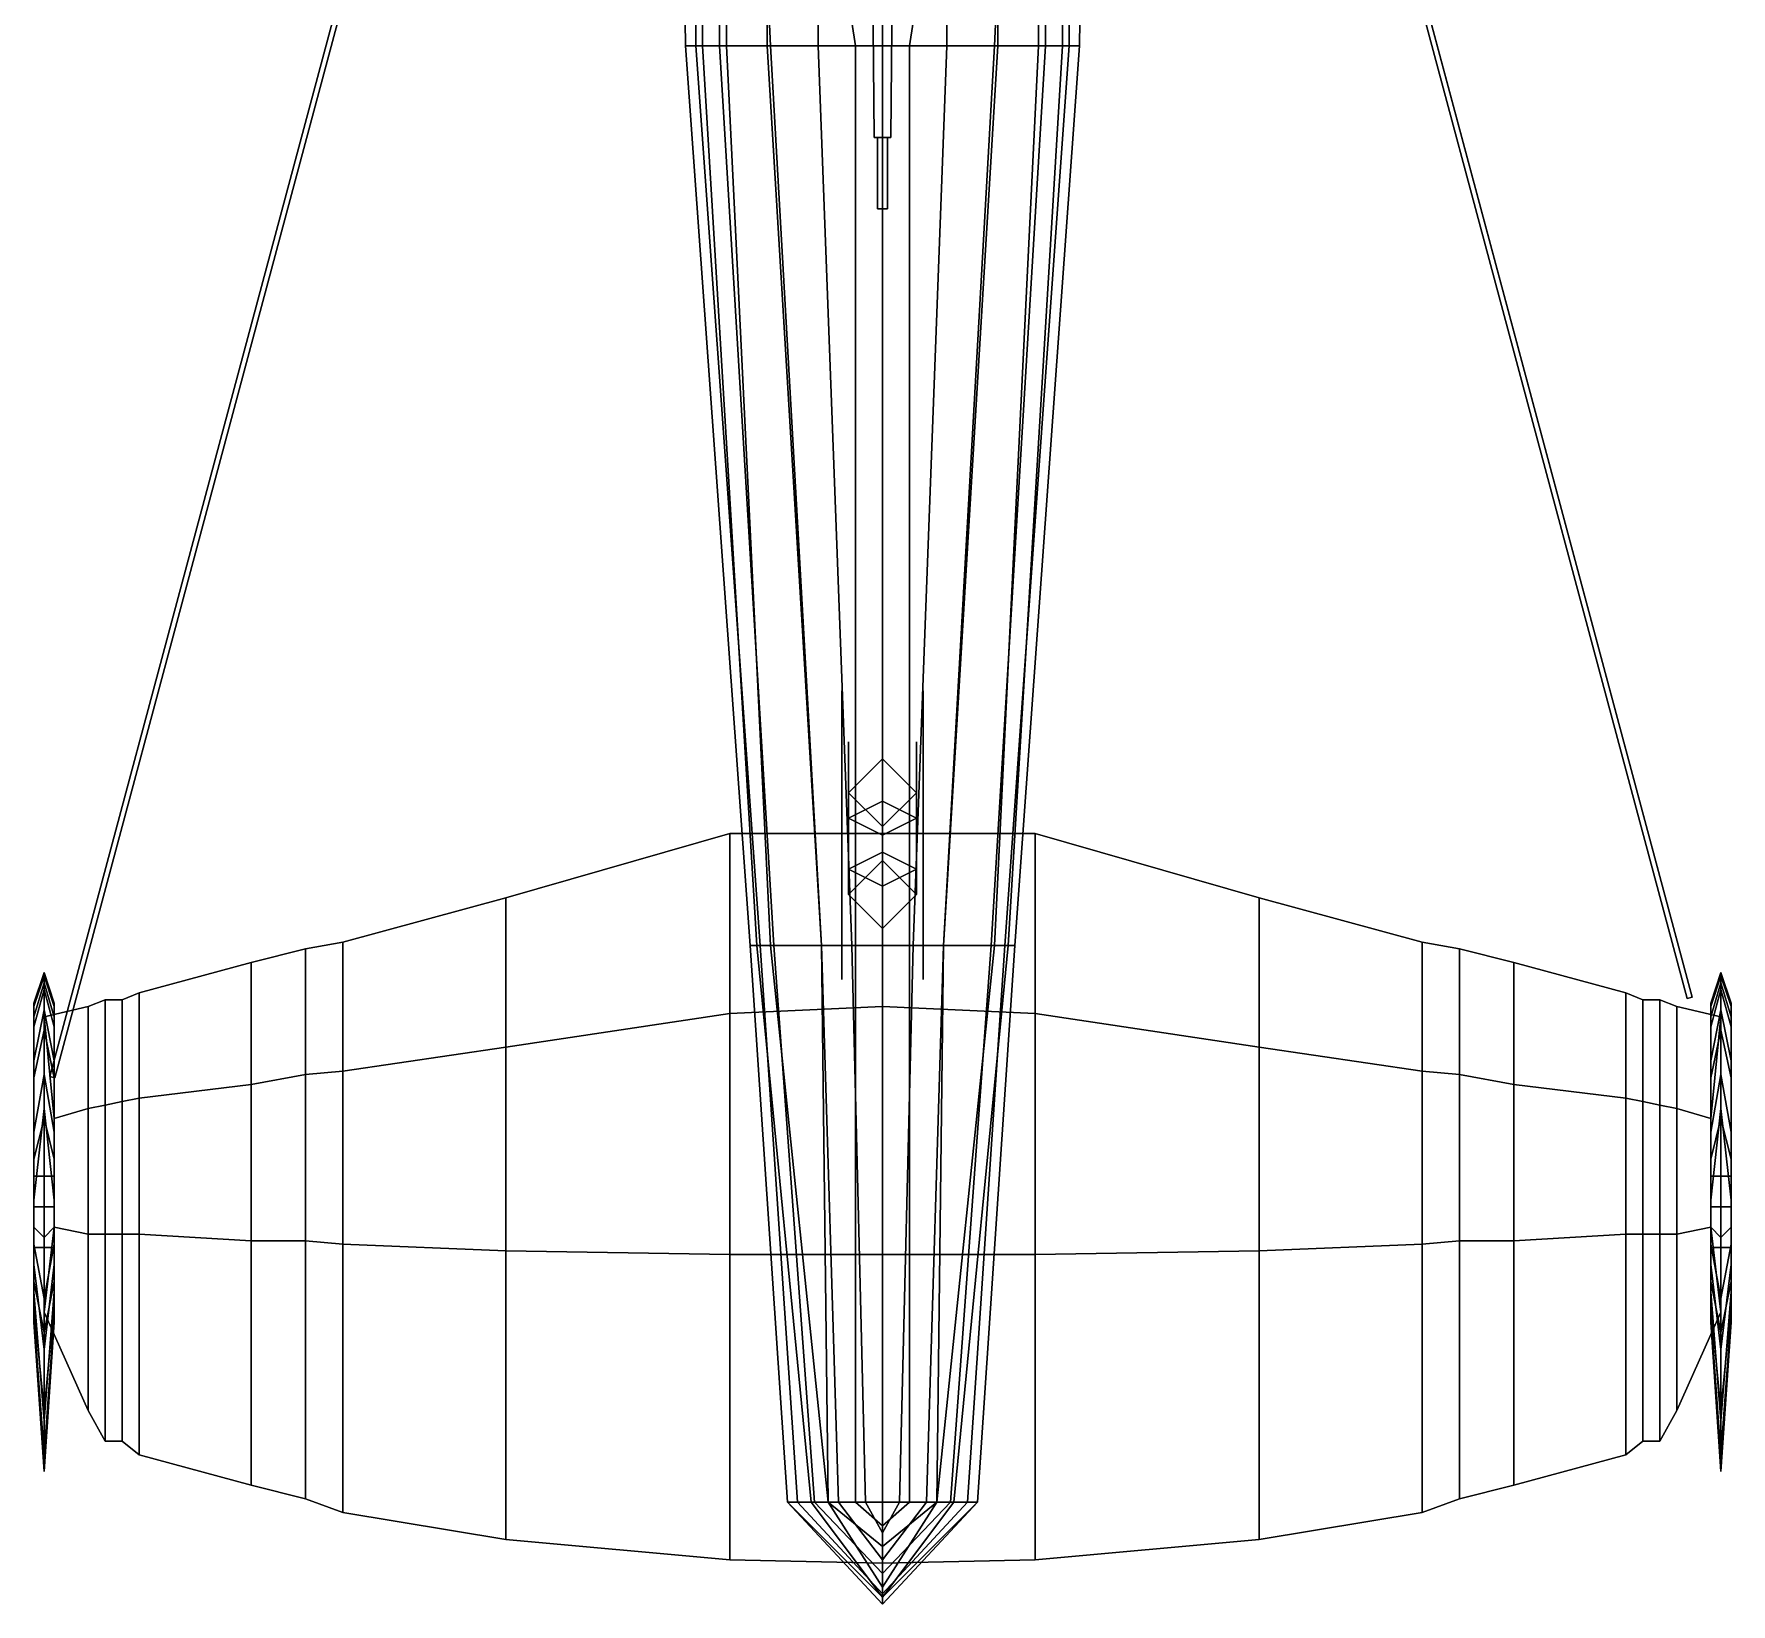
# Model space of a CAD drawing. Header units: millimetres. Extents: x -8.6 to 8.6, y -6.3 to 27.7.
# Drawn here: x -2.5 to 2.5, y -6.31 to -1.68 of the extents above; entities that cross this region are included whole.
import ezdxf

# ---------------------------------------------------------------- set-up
doc = ezdxf.new("R2010")
doc.units = ezdxf.units.MM
for name, color, linetype in [('bay_doors', 5, 'Continuous'), ('guns', 1, 'Continuous'), ('shassis', 3, 'Continuous'), ('wheels', 2, 'Continuous'), ('wing1', 5, 'Continuous'), ('wing2', 5, 'Continuous')]:
    doc.layers.add(name, color=color, linetype=linetype)

msp = doc.modelspace()

# ---------------------------------------------------------------- linework, layer by layer
for points in [[(-2.4529, -4.7558, 1.5292), (-2.4384, -4.7596, 1.5378), (0.0048, 4.3585, 1.7787), (-0.0097, 4.3626, 1.77)], [(-2.4384, -4.7596, 1.5205), (-2.4529, -4.7558, 1.5292), (-0.0097, 4.3626, 1.77), (0.0049, 4.3589, 1.7613)], [(-2.4384, -4.7596, 1.5378), (-2.4384, -4.7596, 1.5205), (0.0049, 4.3589, 1.7613), (0.0048, 4.3585, 1.7787)], [(2.3851, -4.522, 1.5205), (2.3707, -4.5261, 1.5292), (-0.0097, 4.3574, 1.77), (0.0048, 4.3615, 1.7613)], [(2.3707, -4.5261, 1.5292), (2.3852, -4.5224, 1.5378), (0.0049, 4.3611, 1.7787), (-0.0097, 4.3574, 1.77)], [(2.3852, -4.5224, 1.5378), (2.3851, -4.522, 1.5205), (0.0048, 4.3615, 1.7613), (0.0049, 4.3611, 1.7787)], [(-0.58, -1.72, 0.12), (-0.55, -1.72, 0.22), (-0.56, -0.23, 0.3), (-0.6, -0.23, 0.18)], [(-0.58, -1.72, -0.01), (-0.58, -1.72, 0.12), (-0.6, -0.23, 0.18), (-0.6, -0.23)], [(-0.53, -1.72, -0.21), (-0.58, -1.72, -0.01), (-0.6, -0.23), (-0.53, -0.23, -0.21)], [(-0.55, -1.72, 0.22), (-0.48, -1.72, 0.37), (-0.48, -0.23, 0.45), (-0.56, -0.23, 0.3)], [(-0.46, -1.72, -0.31), (-0.53, -1.72, -0.21), (-0.53, -0.23, -0.21), (-0.46, -0.23, -0.3)], [(-0.48, -1.72, 0.37), (-0.33, -1.72, 0.52), (-0.4, -0.23, 0.53), (-0.48, -0.23, 0.45)], [(-0.34, -1.72, -0.43), (-0.46, -1.72, -0.31), (-0.46, -0.23, -0.3), (-0.34, -0.23, -0.42)], [(-0.31, -0.23, 0.59), (-0.4, -0.23, 0.53), (-0.33, -1.72, 0.52), (-0.08, -1.72, 0.62)], [(-0.19, -1.72, -0.51), (-0.34, -1.72, -0.43), (-0.34, -0.23, -0.42), (-0.19, -0.23, -0.49)], [(0, -0.23, 0.59), (-0.31, -0.23, 0.59), (-0.08, -1.72, 0.62), (0, -1.72, 0.62)], [(0, -1.72, -0.55), (-0.19, -1.72, -0.51), (-0.19, -0.23, -0.49), (0, -0.23, -0.49)], [(0, -0.23, -0.49), (0.19, -0.23, -0.49), (0.19, -1.72, -0.51), (0, -1.72, -0.55)], [(0, -1.72, 0.62), (0.08, -1.72, 0.62), (0.31, -0.23, 0.59), (0, -0.23, 0.59)], [(0.08, -1.72, 0.62), (0.33, -1.72, 0.52), (0.4, -0.23, 0.53), (0.31, -0.23, 0.59)], [(0.19, -0.23, -0.49), (0.34, -0.23, -0.42), (0.34, -1.72, -0.43), (0.19, -1.72, -0.51)], [(0.48, -0.23, 0.45), (0.4, -0.23, 0.53), (0.33, -1.72, 0.52), (0.48, -1.72, 0.37)], [(0.34, -0.23, -0.42), (0.46, -0.23, -0.3), (0.46, -1.72, -0.31), (0.34, -1.72, -0.43)], [(0.46, -0.23, -0.3), (0.53, -0.23, -0.21), (0.53, -1.72, -0.21), (0.46, -1.72, -0.31)], [(0.56, -0.23, 0.3), (0.48, -0.23, 0.45), (0.48, -1.72, 0.37), (0.55, -1.72, 0.22)], [(0.53, -0.23, -0.21), (0.6, -0.23), (0.58, -1.72, -0.01), (0.53, -1.72, -0.21)], [(0.6, -0.23, 0.18), (0.56, -0.23, 0.3), (0.55, -1.72, 0.22), (0.58, -1.72, 0.12)], [(0.6, -0.23), (0.6, -0.23, 0.18), (0.58, -1.72, 0.12), (0.58, -1.72, -0.01)], [(-0.37, -4.37, -0.08), (-0.39, -4.37, 0.12), (-0.58, -1.72, -0.01), (-0.53, -1.72, -0.21)], [(-0.39, -4.37, 0.12), (-0.39, -4.37, 0.18), (-0.58, -1.72, 0.12), (-0.58, -1.72, -0.01)], [(-0.39, -4.37, 0.18), (-0.36, -4.37, 0.27), (-0.55, -1.72, 0.22), (-0.58, -1.72, 0.12)], [(-0.36, -4.37, 0.27), (-0.32, -4.37, 0.32), (-0.48, -1.72, 0.37), (-0.55, -1.72, 0.22)], [(-0.33, -4.37, -0.18), (-0.37, -4.37, -0.08), (-0.53, -1.72, -0.21), (-0.46, -1.72, -0.31)], [(-0.32, -4.37, 0.32), (-0.18, -4.37, 0.41), (-0.33, -1.72, 0.52), (-0.48, -1.72, 0.37)], [(-0.18, -4.37, -0.3), (-0.33, -4.37, -0.18), (-0.46, -1.72, -0.31), (-0.34, -1.72, -0.43)], [(-0.09, -4.37, -0.34), (-0.18, -4.37, -0.3), (-0.34, -1.72, -0.43), (-0.19, -1.72, -0.51)], [(-0.08, -1.72, 0.62), (-0.33, -1.72, 0.52), (-0.18, -4.37, 0.41), (-0.08, -4.37, 0.45)], [(0, -4.37, -0.36), (-0.09, -4.37, -0.34), (-0.19, -1.72, -0.51), (0, -1.72, -0.55)], [(0, -1.72, 0.62), (-0.08, -1.72, 0.62), (-0.08, -4.37, 0.45), (0, -4.37, 0.45)], [(0, -4.37, 0.45), (0.08, -4.37, 0.45), (0.08, -1.72, 0.62), (0, -1.72, 0.62)], [(0, -1.72, -0.55), (0.19, -1.72, -0.51), (0.09, -4.37, -0.34), (0, -4.37, -0.36)], [(0.08, -4.37, 0.45), (0.18, -4.37, 0.41), (0.33, -1.72, 0.52), (0.08, -1.72, 0.62)], [(0.19, -1.72, -0.51), (0.34, -1.72, -0.43), (0.18, -4.37, -0.3), (0.09, -4.37, -0.34)], [(0.48, -1.72, 0.37), (0.33, -1.72, 0.52), (0.18, -4.37, 0.41), (0.32, -4.37, 0.32)], [(0.34, -1.72, -0.43), (0.46, -1.72, -0.31), (0.33, -4.37, -0.18), (0.18, -4.37, -0.3)], [(0.55, -1.72, 0.22), (0.48, -1.72, 0.37), (0.32, -4.37, 0.32), (0.36, -4.37, 0.27)], [(0.46, -1.72, -0.31), (0.53, -1.72, -0.21), (0.37, -4.37, -0.08), (0.33, -4.37, -0.18)], [(0.58, -1.72, 0.12), (0.55, -1.72, 0.22), (0.36, -4.37, 0.27), (0.39, -4.37, 0.18)], [(0.53, -1.72, -0.21), (0.58, -1.72, -0.01), (0.39, -4.37, 0.12), (0.37, -4.37, -0.08)], [(0.58, -1.72, -0.01), (0.58, -1.72, 0.12), (0.39, -4.37, 0.18), (0.39, -4.37, 0.12)], [(-0.28, -6.01, 0.15), (-0.25, -6.01, 0.16), (-0.36, -4.37, 0.27), (-0.39, -4.37, 0.18)], [(-0.28, -6.01, 0.09), (-0.28, -6.01, 0.15), (-0.39, -4.37, 0.18), (-0.39, -4.37, 0.12)], [(-0.21, -6.01, 0.05), (-0.28, -6.01, 0.09), (-0.39, -4.37, 0.12), (-0.37, -4.37, -0.08)], [(-0.16, -6.01, 0.02), (-0.21, -6.01, 0.05), (-0.37, -4.37, -0.08), (-0.33, -4.37, -0.18)], [(-0.25, -6.01, 0.16), (-0.2, -6.01, 0.18), (-0.32, -4.37, 0.32), (-0.36, -4.37, 0.27)], [(-0.13, -6.01, -0.02), (-0.16, -6.01, 0.02), (-0.33, -4.37, -0.18), (-0.18, -4.37, -0.3)], [(-0.2, -6.01, 0.18), (-0.16, -6.01, 0.2), (-0.18, -4.37, 0.41), (-0.32, -4.37, 0.32)], [(-0.08, -4.37, 0.45), (-0.18, -4.37, 0.41), (-0.16, -6.01, 0.2), (-0.08, -6.01, 0.23)], [(-0.05, -6.01, -0.05), (-0.13, -6.01, -0.02), (-0.18, -4.37, -0.3), (-0.09, -4.37, -0.34)], [(0, -6.01, -0.08), (-0.05, -6.01, -0.05), (-0.09, -4.37, -0.34), (0, -4.37, -0.36)], [(0, -4.37, 0.45), (-0.08, -4.37, 0.45), (-0.08, -6.01, 0.23), (0, -6.01, 0.25)], [(0, -4.37, -0.36), (0.09, -4.37, -0.34), (0.05, -6.01, -0.05), (0, -6.01, -0.08)], [(0, -6.01, 0.25), (0.08, -6.01, 0.23), (0.08, -4.37, 0.45), (0, -4.37, 0.45)], [(0.09, -4.37, -0.34), (0.18, -4.37, -0.3), (0.13, -6.01, -0.02), (0.05, -6.01, -0.05)], [(0.08, -6.01, 0.23), (0.16, -6.01, 0.2), (0.18, -4.37, 0.41), (0.08, -4.37, 0.45)], [(0.18, -4.37, -0.3), (0.33, -4.37, -0.18), (0.16, -6.01, 0.02), (0.13, -6.01, -0.02)], [(0.32, -4.37, 0.32), (0.18, -4.37, 0.41), (0.16, -6.01, 0.2), (0.2, -6.01, 0.18)], [(0.33, -4.37, -0.18), (0.37, -4.37, -0.08), (0.21, -6.01, 0.05), (0.16, -6.01, 0.02)], [(0.36, -4.37, 0.27), (0.32, -4.37, 0.32), (0.2, -6.01, 0.18), (0.25, -6.01, 0.16)], [(0.37, -4.37, -0.08), (0.39, -4.37, 0.12), (0.28, -6.01, 0.09), (0.21, -6.01, 0.05)], [(0.39, -4.37, 0.18), (0.36, -4.37, 0.27), (0.25, -6.01, 0.16), (0.28, -6.01, 0.15)], [(0.39, -4.37, 0.12), (0.39, -4.37, 0.18), (0.28, -6.01, 0.15), (0.28, -6.01, 0.09)], [(0, -6.29, 0.05), (0, -6.31, 0.09), (-0.28, -6.01, 0.09), (-0.21, -6.01, 0.05)], [(0, -6.31, 0.09), (0, -6.29, 0.15), (-0.28, -6.01, 0.15), (-0.28, -6.01, 0.09)], [(0, -6.29, 0.15), (0, -6.28, 0.16), (-0.25, -6.01, 0.16), (-0.28, -6.01, 0.15)], [(0, -6.28, 0.16), (0, -6.22, 0.18), (-0.2, -6.01, 0.18), (-0.25, -6.01, 0.16)], [(0, -6.26, 0.02), (0, -6.29, 0.05), (-0.21, -6.01, 0.05), (-0.16, -6.01, 0.02)], [(0, -6.22, 0.18), (0, -6.14, 0.2), (-0.16, -6.01, 0.2), (-0.2, -6.01, 0.18)], [(0, -6.18, -0.02), (0, -6.26, 0.02), (-0.16, -6.01, 0.02), (-0.13, -6.01, -0.02)], [(-0.08, -6.01, 0.23), (-0.16, -6.01, 0.2), (0, -6.14, 0.2), (0, -6.08, 0.23)], [(0, -6.1, -0.05), (0, -6.18, -0.02), (-0.13, -6.01, -0.02), (-0.05, -6.01, -0.05)], [(0, -6.01, 0.25), (-0.08, -6.01, 0.23), (0, -6.08, 0.23), (0, -6.02, 0.24)], [(0, -6.02, -0.08), (0, -6.1, -0.05), (-0.05, -6.01, -0.05), (0, -6.01, -0.08)], [(0.13, -6.01, -0.02), (0.16, -6.01, 0.02), (0, -6.26, 0.02), (0, -6.18, -0.02)], [(0, -6.01, -0.08), (0.05, -6.01, -0.05), (0, -6.1, -0.05), (0, -6.02, -0.08)], [(0.05, -6.01, -0.05), (0.13, -6.01, -0.02), (0, -6.18, -0.02), (0, -6.1, -0.05)], [(0.25, -6.01, 0.16), (0.2, -6.01, 0.18), (0, -6.22, 0.18), (0, -6.28, 0.16)], [(0.28, -6.01, 0.09), (0.28, -6.01, 0.15), (0, -6.29, 0.15), (0, -6.31, 0.09)], [(0.21, -6.01, 0.05), (0.28, -6.01, 0.09), (0, -6.31, 0.09), (0, -6.29, 0.05)], [(0.28, -6.01, 0.15), (0.25, -6.01, 0.16), (0, -6.28, 0.16), (0, -6.29, 0.15)], [(0.16, -6.01, 0.02), (0.21, -6.01, 0.05), (0, -6.29, 0.05), (0, -6.26, 0.02)], [(0, -6.02, 0.24), (0, -6.08, 0.23), (0.08, -6.01, 0.23), (0, -6.01, 0.25)], [(0.2, -6.01, 0.18), (0.16, -6.01, 0.2), (0, -6.14, 0.2), (0, -6.22, 0.18)], [(0, -6.08, 0.23), (0, -6.14, 0.2), (0.16, -6.01, 0.2), (0.08, -6.01, 0.23)]]:
    msp.add_3dface(points)
at = {"layer": 'bay_doors'}
for points in [[(-0.12, -4.47, -0.51), (-0.12, -3.63, -0.57), (-0.12, -3.62, -0.5), (-0.12, -4.45, -0.42)], [(-0.12, -4.45, -0.42), (-0.12, -3.62, -0.5), (-0.12, -3.63, -0.57), (-0.12, -4.47, -0.51)], [(-0.12, -4.45, -0.42), (-0.12, -3.62, -0.5), (-0.12, -3.66, -0.41), (-0.12, -4.4, -0.34)], [(-0.12, -4.4, -0.34), (-0.12, -3.66, -0.41), (-0.12, -3.62, -0.5), (-0.12, -4.45, -0.42)], [(0.12, -4.47, -0.51), (0.12, -3.63, -0.57), (0.12, -3.62, -0.5), (0.12, -4.45, -0.42)], [(0.12, -4.45, -0.42), (0.12, -3.62, -0.5), (0.12, -3.63, -0.57), (0.12, -4.47, -0.51)], [(0.12, -4.45, -0.42), (0.12, -3.62, -0.5), (0.12, -3.66, -0.41), (0.12, -4.4, -0.34)], [(0.12, -4.4, -0.34), (0.12, -3.66, -0.41), (0.12, -3.62, -0.5), (0.12, -4.45, -0.42)], [(-0.12, -4.29, -0.27), (-0.12, -3.77, -0.3), (-0.12, -3.66, -0.41), (-0.12, -4.4, -0.34)], [(-0.12, -4.4, -0.34), (-0.12, -3.66, -0.41), (-0.12, -3.77, -0.3), (-0.12, -4.29, -0.27)], [(0.12, -4.29, -0.27), (0.12, -3.77, -0.3), (0.12, -3.66, -0.41), (0.12, -4.4, -0.34)], [(0.12, -4.4, -0.34), (0.12, -3.66, -0.41), (0.12, -3.77, -0.3), (0.12, -4.29, -0.27)]]:
    msp.add_3dface(points, dxfattribs=at)
at = {"layer": 'guns'}
for points in [[(-0.025, -1.99, -0.6), (0, -1.99, -0.575), (0, -1.34, -0.57), (-0.03, -1.34, -0.6)], [(0, -1.99, -0.625), (-0.025, -1.99, -0.6), (-0.03, -1.34, -0.6), (0, -1.34, -0.63)], [(0, -1.99, -0.575), (0.025, -1.99, -0.6), (0.03, -1.34, -0.6), (0, -1.34, -0.57)], [(0.025, -1.99, -0.6), (0, -1.99, -0.625), (0, -1.34, -0.63), (0.03, -1.34, -0.6)], [(0, -1.99, -0.575), (-0.025, -1.99, -0.6), (0, -1.99, -0.625), (0.025, -1.99, -0.6)], [(-0.015, -1.99, -0.59), (0, -1.99, -0.605), (0, -2.2, -0.605), (-0.015, -2.2, -0.59)], [(0, -1.99, -0.575), (-0.015, -1.99, -0.59), (-0.015, -2.2, -0.59), (0, -2.2, -0.575)], [(0, -1.99, -0.605), (0.015, -1.99, -0.59), (0.015, -2.2, -0.59), (0, -2.2, -0.605)], [(0.015, -1.99, -0.59), (0, -1.99, -0.575), (0, -2.2, -0.575), (0.015, -2.2, -0.59)], [(0, -2.2, -0.575), (-0.015, -2.2, -0.59), (0, -2.2, -0.605), (0.015, -2.2, -0.59)]]:
    msp.add_3dface(points, dxfattribs=at)
at = {"layer": 'shassis'}
for points in [[(-0.1, -4.11, -0.68), (-0.1, -4.05, -0.73), (-0.1, -3.77, -0.6), (-0.1, -3.95, -0.56)], [(-0.1, -3.95, -0.56), (-0.1, -3.77, -0.6), (-0.1, -4.05, -0.73), (-0.1, -4.11, -0.68)], [(-0.1, -4.02, -0.24), (-0.1, -3.77, -0.24), (-0.1, -3.77, -0.6), (-0.1, -3.95, -0.56)], [(-0.1, -3.95, -0.56), (-0.1, -3.77, -0.6), (-0.1, -3.77, -0.24), (-0.1, -4.02, -0.24)], [(0.1, -4.11, -0.68), (0.1, -4.05, -0.73), (0.1, -3.77, -0.6), (0.1, -3.95, -0.56)], [(0.1, -3.95, -0.56), (0.1, -3.77, -0.6), (0.1, -4.05, -0.73), (0.1, -4.11, -0.68)], [(0.1, -4.02, -0.24), (0.1, -3.77, -0.24), (0.1, -3.77, -0.6), (0.1, -3.95, -0.56)], [(0.1, -3.95, -0.56), (0.1, -3.77, -0.6), (0.1, -3.77, -0.24), (0.1, -4.02, -0.24)]]:
    msp.add_3dface(points, dxfattribs=at)
at = {"layer": 'wheels'}
for points in [[(-0.1, -3.92, -0.69), (0, -3.82, -0.69), (0, -3.945, -0.9065), (-0.1, -3.995, -0.8199)], [(-0.1, -3.995, -0.5601), (0, -3.945, -0.4735), (0, -3.82, -0.69), (-0.1, -3.92, -0.69)], [(0, -3.82, -0.69), (0.1, -3.92, -0.69), (0.1, -3.995, -0.8199), (0, -3.945, -0.9065)], [(0, -3.945, -0.4735), (0.1, -3.995, -0.5601), (0.1, -3.92, -0.69), (0, -3.82, -0.69)], [(0, -4.02, -0.69), (-0.1, -3.92, -0.69), (-0.1, -3.995, -0.8199), (0, -4.045, -0.7333)], [(0, -4.045, -0.6467), (-0.1, -3.995, -0.5601), (-0.1, -3.92, -0.69), (0, -4.02, -0.69)], [(-0.1, -3.995, -0.8199), (0, -3.945, -0.9065), (0, -4.195, -0.9065), (-0.1, -4.145, -0.8199)], [(-0.1, -4.145, -0.5601), (0, -4.195, -0.4735), (0, -3.945, -0.4735), (-0.1, -3.995, -0.5601)], [(0.1, -3.92, -0.69), (0, -4.02, -0.69), (0, -4.045, -0.7333), (0.1, -3.995, -0.8199)], [(0.1, -3.995, -0.5601), (0, -4.045, -0.6467), (0, -4.02, -0.69), (0.1, -3.92, -0.69)], [(0, -3.945, -0.9065), (0.1, -3.995, -0.8199), (0.1, -4.145, -0.8199), (0, -4.195, -0.9065)], [(0, -4.195, -0.4735), (0.1, -4.145, -0.5601), (0.1, -3.995, -0.5601), (0, -3.945, -0.4735)], [(0, -4.045, -0.7333), (-0.1, -3.995, -0.8199), (-0.1, -4.145, -0.8199), (0, -4.095, -0.7333)], [(0, -4.095, -0.6467), (-0.1, -4.145, -0.5601), (-0.1, -3.995, -0.5601), (0, -4.045, -0.6467)], [(0.1, -3.995, -0.8199), (0, -4.045, -0.7333), (0, -4.095, -0.7333), (0.1, -4.145, -0.8199)], [(0.1, -4.145, -0.5601), (0, -4.095, -0.6467), (0, -4.045, -0.6467), (0.1, -3.995, -0.5601)], [(0, -4.095, -0.7333), (-0.1, -4.145, -0.8199), (-0.1, -4.22, -0.69), (0, -4.12, -0.69)], [(0, -4.12, -0.69), (-0.1, -4.22, -0.69), (-0.1, -4.145, -0.5601), (0, -4.095, -0.6467)], [(0.1, -4.145, -0.8199), (0, -4.095, -0.7333), (0, -4.12, -0.69), (0.1, -4.22, -0.69)], [(0.1, -4.22, -0.69), (0, -4.12, -0.69), (0, -4.095, -0.6467), (0.1, -4.145, -0.5601)], [(-0.1, -4.145, -0.8199), (0, -4.195, -0.9065), (0, -4.32, -0.69), (-0.1, -4.22, -0.69)], [(-0.1, -4.22, -0.69), (0, -4.32, -0.69), (0, -4.195, -0.4735), (-0.1, -4.145, -0.5601)], [(0, -4.195, -0.9065), (0.1, -4.145, -0.8199), (0.1, -4.22, -0.69), (0, -4.32, -0.69)], [(0, -4.32, -0.69), (0.1, -4.22, -0.69), (0.1, -4.145, -0.5601), (0, -4.195, -0.4735)]]:
    msp.add_3dface(points, dxfattribs=at)
at = {"layer": 'wing1'}
for points in [[(-1.11, -4.67, 0.29), (-0.45, -4.57, 0.21), (-0.45, -4.04, 0.1), (-1.11, -4.23, 0.19)], [(-1.11, -4.23, 0.19), (-0.45, -4.04, 0.1), (-0.45, -4.57, -0.01), (-1.11, -4.67, 0.09)], [(-0.45, -4.57, 0.21), (0, -4.55, 0.18), (0, -4.04, 0.05), (-0.45, -4.04, 0.1)], [(-0.45, -4.04, 0.1), (0, -4.04, 0.05), (0, -4.55, -0.05), (-0.45, -4.57, -0.01)], [(-1.59, -4.74, 0.35), (-1.11, -4.67, 0.29), (-1.11, -4.23, 0.19), (-1.59, -4.36, 0.26)], [(-1.59, -4.36, 0.26), (-1.11, -4.23, 0.19), (-1.11, -4.67, 0.09), (-1.59, -4.74, 0.17)], [(-1.86, -4.78, 0.38), (-1.7, -4.75, 0.36), (-1.7, -4.38, 0.28), (-1.86, -4.42, 0.3)], [(-1.86, -4.42, 0.3), (-1.7, -4.38, 0.28), (-1.7, -4.75, 0.19), (-1.86, -4.78, 0.22)], [(-1.7, -4.75, 0.36), (-1.59, -4.74, 0.35), (-1.59, -4.36, 0.26), (-1.7, -4.38, 0.28)], [(-1.7, -4.38, 0.28), (-1.59, -4.36, 0.26), (-1.59, -4.74, 0.17), (-1.7, -4.75, 0.19)], [(-2.47, -4.45, 0.46), (-2.47, -4.46, 0.33), (-2.5, -4.55, 0.33), (-2.5, -4.54, 0.46)], [(-2.47, -4.45, 0.61), (-2.47, -4.45, 0.46), (-2.5, -4.54, 0.46), (-2.5, -4.54, 0.61)], [(-2.47, -4.48, 0.86), (-2.47, -4.45, 0.61), (-2.5, -4.54, 0.61), (-2.5, -4.58, 0.86)], [(-2.44, -4.58, 0.86), (-2.44, -4.54, 0.61), (-2.47, -4.45, 0.61), (-2.47, -4.48, 0.86)], [(-2.44, -4.54, 0.46), (-2.44, -4.55, 0.33), (-2.47, -4.46, 0.33), (-2.47, -4.45, 0.46)], [(-2.44, -4.54, 0.61), (-2.44, -4.54, 0.46), (-2.47, -4.45, 0.46), (-2.47, -4.45, 0.61)], [(-2.19, -4.82, 0.42), (-1.86, -4.78, 0.38), (-1.86, -4.42, 0.3), (-2.19, -4.51, 0.35)], [(-2.19, -4.51, 0.35), (-1.86, -4.42, 0.3), (-1.86, -4.78, 0.22), (-2.19, -4.82, 0.28)], [(-2.47, -4.46, 0.33), (-2.47, -4.5, 0.17), (-2.5, -4.61, 0.17), (-2.5, -4.55, 0.33)], [(-2.47, -4.56, 1.17), (-2.47, -4.48, 0.86), (-2.5, -4.58, 0.86), (-2.5, -4.71, 1.17)], [(-2.47, -4.5, 0.17), (-2.47, -4.62, 0.01), (-2.5, -4.76, 0.01), (-2.5, -4.61, 0.17)], [(-2.44, -4.55, 0.33), (-2.44, -4.61, 0.17), (-2.47, -4.5, 0.17), (-2.47, -4.46, 0.33)], [(-2.44, -4.71, 1.17), (-2.44, -4.58, 0.86), (-2.47, -4.48, 0.86), (-2.47, -4.56, 1.17)], [(-2.44, -4.61, 0.17), (-2.44, -4.76, 0.01), (-2.47, -4.62, 0.01), (-2.47, -4.5, 0.17)], [(-2.5, -4.54, 0.46), (-2.5, -4.55, 0.33), (-2.5, -5.47, 0.33), (-2.5, -5.48, 0.46)], [(-2.5, -4.54, 0.61), (-2.5, -4.54, 0.46), (-2.5, -5.48, 0.46), (-2.5, -5.48, 0.61)], [(-2.5, -4.58, 0.86), (-2.5, -4.54, 0.61), (-2.5, -5.48, 0.61), (-2.5, -5.46, 0.86)], [(-2.5, -4.55, 0.33), (-2.5, -4.61, 0.17), (-2.5, -5.46, 0.17), (-2.5, -5.47, 0.33)], [(-2.44, -4.88, 0.43), (-2.34, -4.85, 0.43), (-2.34, -4.55, 0.38), (-2.47, -4.58, 0.4)], [(-2.47, -4.58, 0.4), (-2.34, -4.55, 0.38), (-2.34, -4.85, 0.32), (-2.44, -4.88, 0.35)], [(-2.44, -5.47, 0.33), (-2.44, -4.55, 0.33), (-2.44, -4.54, 0.46), (-2.44, -5.48, 0.46)], [(-2.44, -5.48, 0.46), (-2.44, -4.54, 0.46), (-2.44, -4.54, 0.61), (-2.44, -5.48, 0.61)], [(-2.44, -5.48, 0.61), (-2.44, -4.54, 0.61), (-2.44, -4.58, 0.86), (-2.44, -5.46, 0.86)], [(-2.44, -5.46, 0.17), (-2.44, -4.61, 0.17), (-2.44, -4.55, 0.33), (-2.44, -5.47, 0.33)], [(-2.34, -4.85, 0.43), (-2.29, -4.84, 0.43), (-2.29, -4.53, 0.37), (-2.34, -4.55, 0.38)], [(-2.34, -4.55, 0.38), (-2.29, -4.53, 0.37), (-2.29, -4.84, 0.31), (-2.34, -4.85, 0.32)], [(-2.29, -4.84, 0.43), (-2.24, -4.83, 0.43), (-2.24, -4.53, 0.36), (-2.29, -4.53, 0.37)], [(-2.29, -4.53, 0.37), (-2.24, -4.53, 0.36), (-2.24, -4.83, 0.3), (-2.29, -4.84, 0.31)], [(-2.24, -4.83, 0.43), (-2.19, -4.82, 0.42), (-2.19, -4.51, 0.35), (-2.24, -4.53, 0.36)], [(-2.24, -4.53, 0.36), (-2.19, -4.51, 0.35), (-2.19, -4.82, 0.28), (-2.24, -4.83, 0.3)], [(-0.45, -5.28, 0.21), (0, -5.28, 0.18), (0, -4.55, 0.18), (-0.45, -4.57, 0.21)], [(0, -4.55, -0.05), (0, -5.28, -0.05), (-0.45, -5.28, -0.01), (-0.45, -4.57, -0.01)], [(-2.47, -4.75, 1.48), (-2.47, -4.56, 1.17), (-2.5, -4.71, 1.17), (-2.5, -4.92, 1.48)], [(-2.5, -4.71, 1.17), (-2.5, -4.58, 0.86), (-2.5, -5.46, 0.86), (-2.5, -5.39, 1.17)], [(-2.44, -4.92, 1.48), (-2.44, -4.71, 1.17), (-2.47, -4.56, 1.17), (-2.47, -4.75, 1.48)], [(-2.44, -5.46, 0.86), (-2.44, -4.58, 0.86), (-2.44, -4.71, 1.17), (-2.44, -5.39, 1.17)], [(-1.11, -5.27, 0.29), (-0.45, -5.28, 0.21), (-0.45, -4.57, 0.21), (-1.11, -4.67, 0.29)], [(-0.45, -4.57, -0.01), (-0.45, -5.28, -0.01), (-1.11, -5.27, 0.09), (-1.11, -4.67, 0.09)], [(-2.5, -4.61, 0.17), (-2.5, -4.76, 0.01), (-2.5, -5.43, 0.01), (-2.5, -5.46, 0.17)], [(-2.47, -4.62, 0.01), (-2.47, -4.85, -0.15), (-2.5, -5.12, -0.15), (-2.5, -4.76, 0.01)], [(-2.44, -4.76, 0.01), (-2.44, -5.12, -0.15), (-2.47, -4.85, -0.15), (-2.47, -4.62, 0.01)], [(-2.44, -5.43, 0.01), (-2.44, -4.76, 0.01), (-2.44, -4.61, 0.17), (-2.44, -5.46, 0.17)], [(-1.59, -5.25, 0.35), (-1.11, -5.27, 0.29), (-1.11, -4.67, 0.29), (-1.59, -4.74, 0.35)], [(-1.11, -4.67, 0.09), (-1.11, -5.27, 0.09), (-1.59, -5.25, 0.17), (-1.59, -4.74, 0.17)], [(-2.5, -4.92, 1.48), (-2.5, -4.71, 1.17), (-2.5, -5.39, 1.17), (-2.5, -5.31, 1.48)], [(-2.47, -4.88, 1.57), (-2.47, -4.75, 1.48), (-2.5, -4.92, 1.48), (-2.5, -5, 1.57)], [(-2.44, -5, 1.57), (-2.44, -4.92, 1.48), (-2.47, -4.75, 1.48), (-2.47, -4.88, 1.57)], [(-2.44, -5.39, 1.17), (-2.44, -4.71, 1.17), (-2.44, -4.92, 1.48), (-2.44, -5.31, 1.48)], [(-1.86, -5.24, 0.38), (-1.7, -5.24, 0.36), (-1.7, -4.75, 0.36), (-1.86, -4.78, 0.38)], [(-1.7, -4.75, 0.19), (-1.7, -5.24, 0.19), (-1.86, -5.24, 0.22), (-1.86, -4.78, 0.22)], [(-1.7, -5.24, 0.36), (-1.59, -5.25, 0.35), (-1.59, -4.74, 0.35), (-1.7, -4.75, 0.36)], [(-1.59, -4.74, 0.17), (-1.59, -5.25, 0.17), (-1.7, -5.24, 0.19), (-1.7, -4.75, 0.19)], [(-2.5, -4.76, 0.01), (-2.5, -5.12, -0.15), (-2.5, -5.36, -0.15), (-2.5, -5.43, 0.01)], [(-2.44, -5.36, -0.15), (-2.44, -5.12, -0.15), (-2.44, -4.76, 0.01), (-2.44, -5.43, 0.01)], [(-2.19, -5.22, 0.42), (-1.86, -5.24, 0.38), (-1.86, -4.78, 0.38), (-2.19, -4.82, 0.42)], [(-1.86, -4.78, 0.22), (-1.86, -5.24, 0.22), (-2.19, -5.22, 0.28), (-2.19, -4.82, 0.28)], [(-2.47, -4.85, -0.15), (-2.47, -5.14, -0.23), (-2.5, -5.14, -0.17), (-2.5, -5.12, -0.15)], [(-2.44, -5.12, -0.15), (-2.44, -5.14, -0.17), (-2.47, -5.14, -0.23), (-2.47, -4.85, -0.15)], [(-2.44, -5.2, 0.43), (-2.34, -5.22, 0.43), (-2.34, -4.85, 0.43), (-2.44, -4.88, 0.43)], [(-2.34, -4.85, 0.32), (-2.34, -5.22, 0.32), (-2.44, -5.2, 0.35), (-2.44, -4.88, 0.35)], [(-2.34, -5.22, 0.43), (-2.29, -5.22, 0.43), (-2.29, -4.84, 0.43), (-2.34, -4.85, 0.43)], [(-2.29, -4.84, 0.31), (-2.29, -5.22, 0.31), (-2.34, -5.22, 0.32), (-2.34, -4.85, 0.32)], [(-2.29, -5.22, 0.43), (-2.24, -5.22, 0.43), (-2.24, -4.83, 0.43), (-2.29, -4.84, 0.43)], [(-2.24, -4.83, 0.3), (-2.24, -5.22, 0.3), (-2.29, -5.22, 0.31), (-2.29, -4.84, 0.31)], [(-2.24, -5.22, 0.43), (-2.19, -5.22, 0.42), (-2.19, -4.82, 0.42), (-2.24, -4.83, 0.43)], [(-2.19, -4.82, 0.28), (-2.19, -5.22, 0.28), (-2.24, -5.22, 0.3), (-2.24, -4.83, 0.3)], [(-2.47, -5.05, 1.62), (-2.47, -4.88, 1.57), (-2.5, -5, 1.57), (-2.5, -5.05, 1.59)], [(-2.44, -5.05, 1.59), (-2.44, -5, 1.57), (-2.47, -4.88, 1.57), (-2.47, -5.05, 1.62)], [(-2.5, -5, 1.57), (-2.5, -4.92, 1.48), (-2.5, -5.31, 1.48), (-2.5, -5.25, 1.57)], [(-2.44, -5.31, 1.48), (-2.44, -4.92, 1.48), (-2.44, -5, 1.57), (-2.44, -5.25, 1.57)], [(-2.5, -5.05, 1.59), (-2.5, -5, 1.57), (-2.5, -5.25, 1.57), (-2.5, -5.2, 1.59)], [(-2.44, -5.25, 1.57), (-2.44, -5, 1.57), (-2.44, -5.05, 1.59), (-2.44, -5.2, 1.59)], [(-2.47, -5.23, 1.62), (-2.47, -5.05, 1.62), (-2.5, -5.05, 1.59), (-2.5, -5.2, 1.59)], [(-2.44, -5.2, 1.59), (-2.44, -5.05, 1.59), (-2.47, -5.05, 1.62), (-2.47, -5.23, 1.62)], [(-2.5, -5.12, -0.15), (-2.5, -5.14, -0.17), (-2.5, -5.26, -0.17), (-2.5, -5.36, -0.15)], [(-2.5, -5.26, -0.17), (-2.5, -5.14, -0.17), (-2.47, -5.14, -0.23), (-2.47, -5.26, -0.23)], [(-2.47, -5.26, -0.23), (-2.47, -5.14, -0.23), (-2.44, -5.14, -0.17), (-2.44, -5.26, -0.17)], [(-2.44, -5.26, -0.17), (-2.44, -5.14, -0.17), (-2.44, -5.12, -0.15), (-2.44, -5.36, -0.15)], [(-2.5, -5.2, 1.59), (-2.5, -5.25, 1.57), (-2.47, -5.41, 1.57), (-2.47, -5.23, 1.62)], [(-2.47, -5.23, 1.62), (-2.47, -5.41, 1.57), (-2.44, -5.25, 1.57), (-2.44, -5.2, 1.59)], [(-2.47, -5.45, 0.4), (-2.34, -5.74, 0.38), (-2.34, -5.22, 0.43), (-2.44, -5.2, 0.43)], [(-2.44, -5.2, 0.35), (-2.34, -5.22, 0.32), (-2.34, -5.74, 0.38), (-2.47, -5.45, 0.4)], [(-2.5, -5.25, 1.57), (-2.5, -5.31, 1.48), (-2.47, -5.56, 1.48), (-2.47, -5.41, 1.57)], [(-2.47, -5.41, 1.57), (-2.47, -5.56, 1.48), (-2.44, -5.31, 1.48), (-2.44, -5.25, 1.57)], [(-2.34, -5.74, 0.38), (-2.29, -5.83, 0.37), (-2.29, -5.22, 0.43), (-2.34, -5.22, 0.43)], [(-2.34, -5.22, 0.32), (-2.29, -5.22, 0.31), (-2.29, -5.83, 0.37), (-2.34, -5.74, 0.38)], [(-2.29, -5.83, 0.37), (-2.24, -5.83, 0.36), (-2.24, -5.22, 0.43), (-2.29, -5.22, 0.43)], [(-2.29, -5.22, 0.31), (-2.24, -5.22, 0.3), (-2.24, -5.83, 0.36), (-2.29, -5.83, 0.37)], [(-2.24, -5.83, 0.36), (-2.19, -5.87, 0.35), (-2.19, -5.22, 0.42), (-2.24, -5.22, 0.43)], [(-2.24, -5.22, 0.3), (-2.19, -5.22, 0.28), (-2.19, -5.87, 0.35), (-2.24, -5.83, 0.36)], [(-2.19, -5.87, 0.35), (-1.86, -5.96, 0.3), (-1.86, -5.24, 0.38), (-2.19, -5.22, 0.42)], [(-2.19, -5.22, 0.28), (-1.86, -5.24, 0.22), (-1.86, -5.96, 0.3), (-2.19, -5.87, 0.35)], [(-1.86, -5.96, 0.3), (-1.7, -6, 0.28), (-1.7, -5.24, 0.36), (-1.86, -5.24, 0.38)], [(-1.86, -5.24, 0.22), (-1.7, -5.24, 0.19), (-1.7, -6, 0.28), (-1.86, -5.96, 0.3)], [(-1.7, -6, 0.28), (-1.59, -6.04, 0.26), (-1.59, -5.25, 0.35), (-1.7, -5.24, 0.36)], [(-1.7, -5.24, 0.19), (-1.59, -5.25, 0.17), (-1.59, -6.04, 0.26), (-1.7, -6, 0.28)], [(-1.59, -6.04, 0.26), (-1.11, -6.12, 0.19), (-1.11, -5.27, 0.29), (-1.59, -5.25, 0.35)], [(-1.59, -5.25, 0.17), (-1.11, -5.27, 0.09), (-1.11, -6.12, 0.19), (-1.59, -6.04, 0.26)], [(-2.5, -5.36, -0.15), (-2.5, -5.26, -0.17), (-2.47, -5.26, -0.23), (-2.47, -5.51, -0.15)], [(-2.47, -5.51, -0.15), (-2.47, -5.26, -0.23), (-2.44, -5.26, -0.17), (-2.44, -5.36, -0.15)], [(-1.11, -6.12, 0.19), (-0.45, -6.18, 0.1), (-0.45, -5.28, 0.21), (-1.11, -5.27, 0.29)], [(-1.11, -5.27, 0.09), (-0.45, -5.28, -0.01), (-0.45, -6.18, 0.1), (-1.11, -6.12, 0.19)], [(-0.45, -6.18, 0.1), (0, -6.19, 0.05), (0, -5.28, 0.18), (-0.45, -5.28, 0.21)], [(-0.45, -5.28, -0.01), (0, -5.28, -0.05), (0, -6.19, 0.05), (-0.45, -6.18, 0.1)], [(-2.5, -5.31, 1.48), (-2.5, -5.39, 1.17), (-2.47, -5.77, 1.17), (-2.47, -5.56, 1.48)], [(-2.47, -5.56, 1.48), (-2.47, -5.77, 1.17), (-2.44, -5.39, 1.17), (-2.44, -5.31, 1.48)], [(-2.5, -5.43, 0.01), (-2.5, -5.36, -0.15), (-2.47, -5.51, -0.15), (-2.47, -5.74, 0.01)], [(-2.5, -5.39, 1.17), (-2.5, -5.46, 0.86), (-2.47, -5.87, 0.86), (-2.47, -5.77, 1.17)], [(-2.47, -5.74, 0.01), (-2.47, -5.51, -0.15), (-2.44, -5.36, -0.15), (-2.44, -5.43, 0.01)], [(-2.47, -5.77, 1.17), (-2.47, -5.87, 0.86), (-2.44, -5.46, 0.86), (-2.44, -5.39, 1.17)], [(-2.5, -5.46, 0.17), (-2.5, -5.43, 0.01), (-2.47, -5.74, 0.01), (-2.47, -5.87, 0.17)], [(-2.47, -5.87, 0.17), (-2.47, -5.74, 0.01), (-2.44, -5.43, 0.01), (-2.44, -5.46, 0.17)], [(-2.5, -5.47, 0.33), (-2.5, -5.46, 0.17), (-2.47, -5.87, 0.17), (-2.47, -5.91, 0.33)], [(-2.5, -5.46, 0.86), (-2.5, -5.48, 0.61), (-2.47, -5.92, 0.61), (-2.47, -5.87, 0.86)], [(-2.5, -5.48, 0.46), (-2.5, -5.47, 0.33), (-2.47, -5.91, 0.33), (-2.47, -5.92, 0.46)], [(-2.5, -5.48, 0.61), (-2.5, -5.48, 0.46), (-2.47, -5.92, 0.46), (-2.47, -5.92, 0.61)], [(-2.47, -5.87, 0.86), (-2.47, -5.92, 0.61), (-2.44, -5.48, 0.61), (-2.44, -5.46, 0.86)], [(-2.47, -5.91, 0.33), (-2.47, -5.87, 0.17), (-2.44, -5.46, 0.17), (-2.44, -5.47, 0.33)], [(-2.47, -5.92, 0.46), (-2.47, -5.91, 0.33), (-2.44, -5.47, 0.33), (-2.44, -5.48, 0.46)], [(-2.47, -5.92, 0.61), (-2.47, -5.92, 0.46), (-2.44, -5.48, 0.46), (-2.44, -5.48, 0.61)]]:
    msp.add_3dface(points, dxfattribs=at)
at = {"layer": 'wing2'}
for points in [[(0.45, -4.04, 0.1), (0, -4.04, 0.05), (0, -4.55, -0.05), (0.45, -4.57, -0.01)], [(0.45, -4.57, 0.21), (0, -4.55, 0.18), (0, -4.04, 0.05), (0.45, -4.04, 0.1)], [(1.11, -4.23, 0.19), (0.45, -4.04, 0.1), (0.45, -4.57, -0.01), (1.11, -4.67, 0.09)], [(1.11, -4.67, 0.29), (0.45, -4.57, 0.21), (0.45, -4.04, 0.1), (1.11, -4.23, 0.19)], [(1.59, -4.36, 0.26), (1.11, -4.23, 0.19), (1.11, -4.67, 0.09), (1.59, -4.74, 0.17)], [(1.59, -4.74, 0.35), (1.11, -4.67, 0.29), (1.11, -4.23, 0.19), (1.59, -4.36, 0.26)], [(1.7, -4.38, 0.28), (1.59, -4.36, 0.26), (1.59, -4.74, 0.17), (1.7, -4.75, 0.19)], [(1.7, -4.75, 0.36), (1.59, -4.74, 0.35), (1.59, -4.36, 0.26), (1.7, -4.38, 0.28)], [(1.86, -4.42, 0.3), (1.7, -4.38, 0.28), (1.7, -4.75, 0.19), (1.86, -4.78, 0.22)], [(1.86, -4.78, 0.38), (1.7, -4.75, 0.36), (1.7, -4.38, 0.28), (1.86, -4.42, 0.3)], [(2.19, -4.51, 0.35), (1.86, -4.42, 0.3), (1.86, -4.78, 0.22), (2.19, -4.82, 0.28)], [(2.19, -4.82, 0.42), (1.86, -4.78, 0.38), (1.86, -4.42, 0.3), (2.19, -4.51, 0.35)], [(2.44, -4.58, 0.86), (2.44, -4.54, 0.61), (2.47, -4.45, 0.61), (2.47, -4.48, 0.86)], [(2.44, -4.54, 0.61), (2.44, -4.54, 0.46), (2.47, -4.45, 0.46), (2.47, -4.45, 0.61)], [(2.44, -4.54, 0.46), (2.44, -4.55, 0.33), (2.47, -4.46, 0.33), (2.47, -4.45, 0.46)], [(2.47, -4.48, 0.86), (2.47, -4.45, 0.61), (2.5, -4.54, 0.61), (2.5, -4.58, 0.86)], [(2.47, -4.45, 0.61), (2.47, -4.45, 0.46), (2.5, -4.54, 0.46), (2.5, -4.54, 0.61)], [(2.47, -4.45, 0.46), (2.47, -4.46, 0.33), (2.5, -4.55, 0.33), (2.5, -4.54, 0.46)], [(2.44, -4.55, 0.33), (2.44, -4.61, 0.17), (2.47, -4.5, 0.17), (2.47, -4.46, 0.33)], [(2.44, -4.71, 1.17), (2.44, -4.58, 0.86), (2.47, -4.48, 0.86), (2.47, -4.56, 1.17)], [(2.44, -4.61, 0.17), (2.44, -4.76, 0.01), (2.47, -4.62, 0.01), (2.47, -4.5, 0.17)], [(2.47, -4.46, 0.33), (2.47, -4.5, 0.17), (2.5, -4.61, 0.17), (2.5, -4.55, 0.33)], [(2.47, -4.56, 1.17), (2.47, -4.48, 0.86), (2.5, -4.58, 0.86), (2.5, -4.71, 1.17)], [(2.47, -4.5, 0.17), (2.47, -4.62, 0.01), (2.5, -4.76, 0.01), (2.5, -4.61, 0.17)], [(0, -4.55, -0.05), (0, -5.28, -0.05), (0.45, -5.28, -0.01), (0.45, -4.57, -0.01)], [(0.45, -5.28, 0.21), (0, -5.28, 0.18), (0, -4.55, 0.18), (0.45, -4.57, 0.21)], [(2.24, -4.53, 0.36), (2.19, -4.51, 0.35), (2.19, -4.82, 0.28), (2.24, -4.83, 0.3)], [(2.24, -4.83, 0.43), (2.19, -4.82, 0.42), (2.19, -4.51, 0.35), (2.24, -4.53, 0.36)], [(2.29, -4.53, 0.37), (2.24, -4.53, 0.36), (2.24, -4.83, 0.3), (2.29, -4.84, 0.31)], [(2.29, -4.84, 0.43), (2.24, -4.83, 0.43), (2.24, -4.53, 0.36), (2.29, -4.53, 0.37)], [(2.34, -4.55, 0.38), (2.29, -4.53, 0.37), (2.29, -4.84, 0.31), (2.34, -4.85, 0.32)], [(2.34, -4.85, 0.43), (2.29, -4.84, 0.43), (2.29, -4.53, 0.37), (2.34, -4.55, 0.38)], [(2.47, -4.58, 0.4), (2.34, -4.55, 0.38), (2.34, -4.85, 0.32), (2.44, -4.88, 0.35)], [(2.44, -4.88, 0.43), (2.34, -4.85, 0.43), (2.34, -4.55, 0.38), (2.47, -4.58, 0.4)], [(2.44, -5.48, 0.61), (2.44, -4.54, 0.61), (2.44, -4.58, 0.86), (2.44, -5.46, 0.86)], [(2.44, -5.48, 0.46), (2.44, -4.54, 0.46), (2.44, -4.54, 0.61), (2.44, -5.48, 0.61)], [(2.44, -5.47, 0.33), (2.44, -4.55, 0.33), (2.44, -4.54, 0.46), (2.44, -5.48, 0.46)], [(2.44, -5.46, 0.17), (2.44, -4.61, 0.17), (2.44, -4.55, 0.33), (2.44, -5.47, 0.33)], [(2.5, -4.58, 0.86), (2.5, -4.54, 0.61), (2.5, -5.48, 0.61), (2.5, -5.46, 0.86)], [(2.5, -4.54, 0.61), (2.5, -4.54, 0.46), (2.5, -5.48, 0.46), (2.5, -5.48, 0.61)], [(2.5, -4.54, 0.46), (2.5, -4.55, 0.33), (2.5, -5.47, 0.33), (2.5, -5.48, 0.46)], [(2.5, -4.55, 0.33), (2.5, -4.61, 0.17), (2.5, -5.46, 0.17), (2.5, -5.47, 0.33)], [(0.45, -4.57, -0.01), (0.45, -5.28, -0.01), (1.11, -5.27, 0.09), (1.11, -4.67, 0.09)], [(1.11, -5.27, 0.29), (0.45, -5.28, 0.21), (0.45, -4.57, 0.21), (1.11, -4.67, 0.29)], [(2.44, -4.92, 1.48), (2.44, -4.71, 1.17), (2.47, -4.56, 1.17), (2.47, -4.75, 1.48)], [(2.44, -5.46, 0.86), (2.44, -4.58, 0.86), (2.44, -4.71, 1.17), (2.44, -5.39, 1.17)], [(2.47, -4.75, 1.48), (2.47, -4.56, 1.17), (2.5, -4.71, 1.17), (2.5, -4.92, 1.48)], [(2.5, -4.71, 1.17), (2.5, -4.58, 0.86), (2.5, -5.46, 0.86), (2.5, -5.39, 1.17)], [(2.44, -5.43, 0.01), (2.44, -4.76, 0.01), (2.44, -4.61, 0.17), (2.44, -5.46, 0.17)], [(2.44, -4.76, 0.01), (2.44, -5.12, -0.15), (2.47, -4.85, -0.15), (2.47, -4.62, 0.01)], [(2.47, -4.62, 0.01), (2.47, -4.85, -0.15), (2.5, -5.12, -0.15), (2.5, -4.76, 0.01)], [(2.5, -4.61, 0.17), (2.5, -4.76, 0.01), (2.5, -5.43, 0.01), (2.5, -5.46, 0.17)], [(1.11, -4.67, 0.09), (1.11, -5.27, 0.09), (1.59, -5.25, 0.17), (1.59, -4.74, 0.17)], [(1.59, -5.25, 0.35), (1.11, -5.27, 0.29), (1.11, -4.67, 0.29), (1.59, -4.74, 0.35)], [(1.59, -4.74, 0.17), (1.59, -5.25, 0.17), (1.7, -5.24, 0.19), (1.7, -4.75, 0.19)], [(1.7, -5.24, 0.36), (1.59, -5.25, 0.35), (1.59, -4.74, 0.35), (1.7, -4.75, 0.36)], [(1.7, -4.75, 0.19), (1.7, -5.24, 0.19), (1.86, -5.24, 0.22), (1.86, -4.78, 0.22)], [(1.86, -5.24, 0.38), (1.7, -5.24, 0.36), (1.7, -4.75, 0.36), (1.86, -4.78, 0.38)], [(2.44, -5.39, 1.17), (2.44, -4.71, 1.17), (2.44, -4.92, 1.48), (2.44, -5.31, 1.48)], [(2.44, -5, 1.57), (2.44, -4.92, 1.48), (2.47, -4.75, 1.48), (2.47, -4.88, 1.57)], [(2.47, -4.88, 1.57), (2.47, -4.75, 1.48), (2.5, -4.92, 1.48), (2.5, -5, 1.57)], [(2.5, -4.92, 1.48), (2.5, -4.71, 1.17), (2.5, -5.39, 1.17), (2.5, -5.31, 1.48)], [(1.86, -4.78, 0.22), (1.86, -5.24, 0.22), (2.19, -5.22, 0.28), (2.19, -4.82, 0.28)], [(2.19, -5.22, 0.42), (1.86, -5.24, 0.38), (1.86, -4.78, 0.38), (2.19, -4.82, 0.42)], [(2.44, -5.36, -0.15), (2.44, -5.12, -0.15), (2.44, -4.76, 0.01), (2.44, -5.43, 0.01)], [(2.5, -4.76, 0.01), (2.5, -5.12, -0.15), (2.5, -5.36, -0.15), (2.5, -5.43, 0.01)], [(2.19, -4.82, 0.28), (2.19, -5.22, 0.28), (2.24, -5.22, 0.3), (2.24, -4.83, 0.3)], [(2.24, -5.22, 0.43), (2.19, -5.22, 0.42), (2.19, -4.82, 0.42), (2.24, -4.83, 0.43)], [(2.24, -4.83, 0.3), (2.24, -5.22, 0.3), (2.29, -5.22, 0.31), (2.29, -4.84, 0.31)], [(2.29, -5.22, 0.43), (2.24, -5.22, 0.43), (2.24, -4.83, 0.43), (2.29, -4.84, 0.43)], [(2.29, -4.84, 0.31), (2.29, -5.22, 0.31), (2.34, -5.22, 0.32), (2.34, -4.85, 0.32)], [(2.34, -5.22, 0.43), (2.29, -5.22, 0.43), (2.29, -4.84, 0.43), (2.34, -4.85, 0.43)], [(2.34, -4.85, 0.32), (2.34, -5.22, 0.32), (2.44, -5.2, 0.35), (2.44, -4.88, 0.35)], [(2.44, -5.2, 0.43), (2.34, -5.22, 0.43), (2.34, -4.85, 0.43), (2.44, -4.88, 0.43)], [(2.44, -5.12, -0.15), (2.44, -5.14, -0.17), (2.47, -5.14, -0.23), (2.47, -4.85, -0.15)], [(2.47, -4.85, -0.15), (2.47, -5.14, -0.23), (2.5, -5.14, -0.17), (2.5, -5.12, -0.15)], [(2.44, -5.05, 1.59), (2.44, -5, 1.57), (2.47, -4.88, 1.57), (2.47, -5.05, 1.62)], [(2.47, -5.05, 1.62), (2.47, -4.88, 1.57), (2.5, -5, 1.57), (2.5, -5.05, 1.59)], [(2.44, -5.31, 1.48), (2.44, -4.92, 1.48), (2.44, -5, 1.57), (2.44, -5.25, 1.57)], [(2.5, -5, 1.57), (2.5, -4.92, 1.48), (2.5, -5.31, 1.48), (2.5, -5.25, 1.57)], [(2.44, -5.25, 1.57), (2.44, -5, 1.57), (2.44, -5.05, 1.59), (2.44, -5.2, 1.59)], [(2.5, -5.05, 1.59), (2.5, -5, 1.57), (2.5, -5.25, 1.57), (2.5, -5.2, 1.59)], [(2.44, -5.2, 1.59), (2.44, -5.05, 1.59), (2.47, -5.05, 1.62), (2.47, -5.23, 1.62)], [(2.47, -5.23, 1.62), (2.47, -5.05, 1.62), (2.5, -5.05, 1.59), (2.5, -5.2, 1.59)], [(2.44, -5.26, -0.17), (2.44, -5.14, -0.17), (2.44, -5.12, -0.15), (2.44, -5.36, -0.15)], [(2.47, -5.26, -0.23), (2.47, -5.14, -0.23), (2.44, -5.14, -0.17), (2.44, -5.26, -0.17)], [(2.5, -5.26, -0.17), (2.5, -5.14, -0.17), (2.47, -5.14, -0.23), (2.47, -5.26, -0.23)], [(2.5, -5.12, -0.15), (2.5, -5.14, -0.17), (2.5, -5.26, -0.17), (2.5, -5.36, -0.15)], [(2.44, -5.2, 0.35), (2.34, -5.22, 0.32), (2.34, -5.74, 0.38), (2.47, -5.45, 0.4)], [(2.47, -5.45, 0.4), (2.34, -5.74, 0.38), (2.34, -5.22, 0.43), (2.44, -5.2, 0.43)], [(2.47, -5.23, 1.62), (2.47, -5.41, 1.57), (2.44, -5.25, 1.57), (2.44, -5.2, 1.59)], [(2.5, -5.2, 1.59), (2.5, -5.25, 1.57), (2.47, -5.41, 1.57), (2.47, -5.23, 1.62)], [(1.59, -5.25, 0.17), (1.11, -5.27, 0.09), (1.11, -6.12, 0.19), (1.59, -6.04, 0.26)], [(1.59, -6.04, 0.26), (1.11, -6.12, 0.19), (1.11, -5.27, 0.29), (1.59, -5.25, 0.35)], [(1.7, -5.24, 0.19), (1.59, -5.25, 0.17), (1.59, -6.04, 0.26), (1.7, -6, 0.28)], [(1.7, -6, 0.28), (1.59, -6.04, 0.26), (1.59, -5.25, 0.35), (1.7, -5.24, 0.36)], [(1.86, -5.24, 0.22), (1.7, -5.24, 0.19), (1.7, -6, 0.28), (1.86, -5.96, 0.3)], [(1.86, -5.96, 0.3), (1.7, -6, 0.28), (1.7, -5.24, 0.36), (1.86, -5.24, 0.38)], [(2.19, -5.22, 0.28), (1.86, -5.24, 0.22), (1.86, -5.96, 0.3), (2.19, -5.87, 0.35)], [(2.19, -5.87, 0.35), (1.86, -5.96, 0.3), (1.86, -5.24, 0.38), (2.19, -5.22, 0.42)], [(2.24, -5.22, 0.3), (2.19, -5.22, 0.28), (2.19, -5.87, 0.35), (2.24, -5.83, 0.36)], [(2.24, -5.83, 0.36), (2.19, -5.87, 0.35), (2.19, -5.22, 0.42), (2.24, -5.22, 0.43)], [(2.29, -5.22, 0.31), (2.24, -5.22, 0.3), (2.24, -5.83, 0.36), (2.29, -5.83, 0.37)], [(2.29, -5.83, 0.37), (2.24, -5.83, 0.36), (2.24, -5.22, 0.43), (2.29, -5.22, 0.43)], [(2.34, -5.22, 0.32), (2.29, -5.22, 0.31), (2.29, -5.83, 0.37), (2.34, -5.74, 0.38)], [(2.34, -5.74, 0.38), (2.29, -5.83, 0.37), (2.29, -5.22, 0.43), (2.34, -5.22, 0.43)], [(2.47, -5.41, 1.57), (2.47, -5.56, 1.48), (2.44, -5.31, 1.48), (2.44, -5.25, 1.57)], [(2.5, -5.25, 1.57), (2.5, -5.31, 1.48), (2.47, -5.56, 1.48), (2.47, -5.41, 1.57)], [(0.45, -5.28, -0.01), (0, -5.28, -0.05), (0, -6.19, 0.05), (0.45, -6.18, 0.1)], [(0.45, -6.18, 0.1), (0, -6.19, 0.05), (0, -5.28, 0.18), (0.45, -5.28, 0.21)], [(1.11, -5.27, 0.09), (0.45, -5.28, -0.01), (0.45, -6.18, 0.1), (1.11, -6.12, 0.19)], [(1.11, -6.12, 0.19), (0.45, -6.18, 0.1), (0.45, -5.28, 0.21), (1.11, -5.27, 0.29)], [(2.47, -5.51, -0.15), (2.47, -5.26, -0.23), (2.44, -5.26, -0.17), (2.44, -5.36, -0.15)], [(2.5, -5.36, -0.15), (2.5, -5.26, -0.17), (2.47, -5.26, -0.23), (2.47, -5.51, -0.15)], [(2.47, -5.56, 1.48), (2.47, -5.77, 1.17), (2.44, -5.39, 1.17), (2.44, -5.31, 1.48)], [(2.5, -5.31, 1.48), (2.5, -5.39, 1.17), (2.47, -5.77, 1.17), (2.47, -5.56, 1.48)], [(2.47, -5.74, 0.01), (2.47, -5.51, -0.15), (2.44, -5.36, -0.15), (2.44, -5.43, 0.01)], [(2.47, -5.77, 1.17), (2.47, -5.87, 0.86), (2.44, -5.46, 0.86), (2.44, -5.39, 1.17)], [(2.5, -5.43, 0.01), (2.5, -5.36, -0.15), (2.47, -5.51, -0.15), (2.47, -5.74, 0.01)], [(2.5, -5.39, 1.17), (2.5, -5.46, 0.86), (2.47, -5.87, 0.86), (2.47, -5.77, 1.17)], [(2.47, -5.87, 0.17), (2.47, -5.74, 0.01), (2.44, -5.43, 0.01), (2.44, -5.46, 0.17)], [(2.5, -5.46, 0.17), (2.5, -5.43, 0.01), (2.47, -5.74, 0.01), (2.47, -5.87, 0.17)], [(2.47, -5.87, 0.86), (2.47, -5.92, 0.61), (2.44, -5.48, 0.61), (2.44, -5.46, 0.86)], [(2.47, -5.91, 0.33), (2.47, -5.87, 0.17), (2.44, -5.46, 0.17), (2.44, -5.47, 0.33)], [(2.47, -5.92, 0.46), (2.47, -5.91, 0.33), (2.44, -5.47, 0.33), (2.44, -5.48, 0.46)], [(2.47, -5.92, 0.61), (2.47, -5.92, 0.46), (2.44, -5.48, 0.46), (2.44, -5.48, 0.61)], [(2.5, -5.46, 0.86), (2.5, -5.48, 0.61), (2.47, -5.92, 0.61), (2.47, -5.87, 0.86)], [(2.5, -5.47, 0.33), (2.5, -5.46, 0.17), (2.47, -5.87, 0.17), (2.47, -5.91, 0.33)], [(2.5, -5.48, 0.46), (2.5, -5.47, 0.33), (2.47, -5.91, 0.33), (2.47, -5.92, 0.46)], [(2.5, -5.48, 0.61), (2.5, -5.48, 0.46), (2.47, -5.92, 0.46), (2.47, -5.92, 0.61)]]:
    msp.add_3dface(points, dxfattribs=at)

doc.saveas('drawing.dxf')
